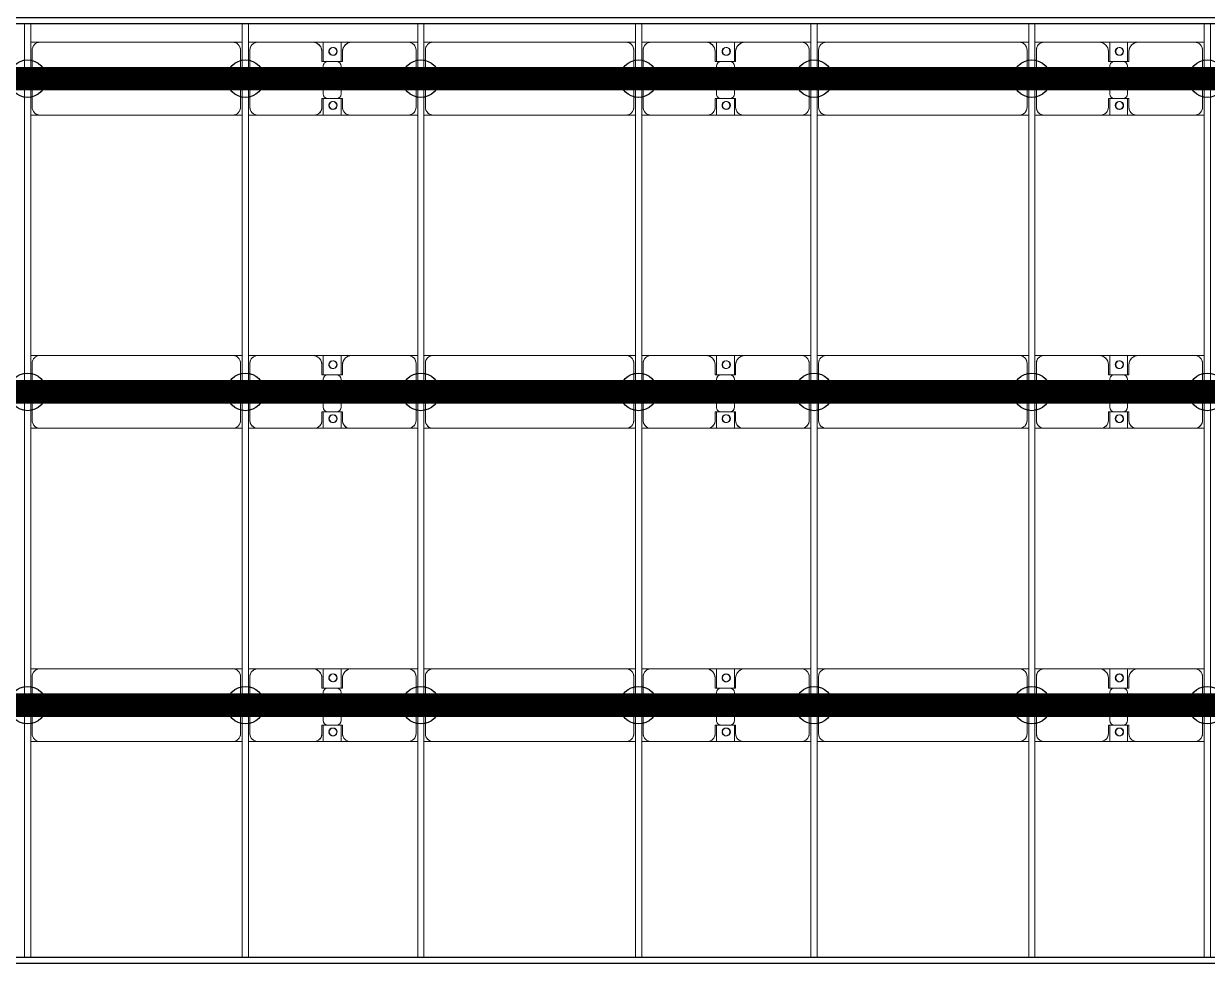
# Model space of a CAD drawing. Header units: millimetres. Extents: x -533732 to -130507, y -117886 to -23954.
# Drawn here: x -484065 to -476510, y -41746 to -35785 of the extents above; entities that cross this region are included whole.
import ezdxf

# ---------------------------------------------------------------- set-up
doc = ezdxf.new("R2010")
doc.units = ezdxf.units.MM
doc.layers.add('A-GENM', color=13, linetype='Continuous', lineweight=9)
doc.layers.add('S-BEAM', color=12, linetype='Continuous', lineweight=9)
doc.layers.add('GC-HOP 40x60 GIA CUONG', color=1, linetype='Continuous')

# ---------------------------------------------------------------- blocks, each defined once
blk = doc.blocks.new('Dầm C52 - Hộp 40x60-19816-BỐ TRÍ KHUNG KẾT CẤU BÈ PIN 06')
at = {"layer": 'S-BEAM', "color": 3, "lineweight": 25}
for p, q in [((-145891.1, 20), (145891.1, 20)), ((145891.1, -20), (-145891.1, -20))]:
    blk.add_line(p, q, dxfattribs=at)
blk = doc.blocks.new('Dai phao do pin - DẢI PHAO ĐỠ PIN-16569-BỐ TRÍ KHUNG KẾT CẤU BÈ PIN 06')
at = {"layer": 'A-GENM', "color": 7}
for p, q in [((20788.9, 223.4), (20849.7, 223.4)), ((20788.9, 223.4), (20849.7, 223.4)), ((20799.7, 173.4), (20799.7, -191.6)), ((21219.7, 223.4), (20849.7, 223.4)), ((21219.7, 223.4), (21392.2, 223.4)), ((21392.2, 223.4), (21219.7, 223.4)), ((21269.7, 118.2), (21269.7, 173.4)), ((21277.8, 223.4), (21450.3, 223.4)), ((21277.8, 116.2), (21277.8, 223.4)), ((21450.3, 223.4), (21277.8, 223.4)), ((21392.2, 223.4), (21392.2, 116.2)), ((21400.3, 173.4), (21400.3, 118.2)), ((21810.3, 223.4), (21450.3, 223.4)), ((21810.3, 223.4), (21868.9, 223.4)), ((21810.3, 223.4), (21868.9, 223.4)), ((21860.3, -191.6), (21860.3, 173.4)), ((21908.9, 223.4), (21969.7, 223.4)), ((21908.9, 223.4), (21969.7, 223.4)), ((21919.7, 173.4), (21919.7, -191.6)), ((23200.3, 223.4), (21969.7, 223.4)), ((23200.3, 223.4), (23258.9, 223.4)), ((23200.3, 223.4), (23258.9, 223.4)), ((23250.3, -191.6), (23250.3, 173.4)), ((23298.9, 223.4), (23359.7, 223.4)), ((23298.9, 223.4), (23359.7, 223.4)), ((23309.7, 173.4), (23309.7, -191.6)), ((23729.7, 223.4), (23359.7, 223.4)), ((23729.7, 223.4), (23902.2, 223.4)), ((23902.2, 223.4), (23729.7, 223.4)), ((23779.7, 118.2), (23779.7, 173.4)), ((23787.8, 223.4), (23960.3, 223.4)), ((23787.8, 116.2), (23787.8, 223.4)), ((23960.3, 223.4), (23787.8, 223.4)), ((23902.2, 223.4), (23902.2, 116.2)), ((23910.3, 173.4), (23910.3, 118.2)), ((24320.3, 223.4), (23960.3, 223.4)), ((24320.3, 223.4), (24378.9, 223.4)), ((24320.3, 223.4), (24378.9, 223.4)), ((24370.3, -191.6), (24370.3, 173.4)), ((24418.9, 223.4), (24479.7, 223.4)), ((24418.9, 223.4), (24479.7, 223.4)), ((24429.7, 173.4), (24429.7, -191.6)), ((25710.3, 223.4), (24479.7, 223.4)), ((25710.3, 223.4), (25768.9, 223.4)), ((25710.3, 223.4), (25768.9, 223.4)), ((25760.3, -191.6), (25760.3, 173.4)), ((25808.9, 223.4), (25869.7, 223.4)), ((25808.9, 223.4), (25869.7, 223.4)), ((25819.7, 173.4), (25819.7, -191.6)), ((26239.7, 223.4), (25869.7, 223.4)), ((26239.7, 223.4), (26412.2, 223.4)), ((26412.2, 223.4), (26239.7, 223.4)), ((26289.7, 118.2), (26289.7, 173.4)), ((26297.8, 223.4), (26470.3, 223.4)), ((26297.8, 116.2), (26297.8, 223.4)), ((26470.3, 223.4), (26297.8, 223.4)), ((26412.2, 223.4), (26412.2, 116.2)), ((26420.3, 173.4), (26420.3, 118.2)), ((26830.3, 223.4), (26470.3, 223.4)), ((26830.3, 223.4), (26888.9, 223.4)), ((26830.3, 223.4), (26888.9, 223.4)), ((26880.3, -191.6), (26880.3, 173.4)), ((26928.9, 223.4), (26989.7, 223.4)), ((26928.9, 223.4), (26989.7, 223.4)), ((26939.7, 173.4), (26939.7, -191.6)), ((28220.3, 223.4), (26989.7, 223.4)), ((28220.3, 223.4), (28278.9, 223.4)), ((28220.3, 223.4), (28278.9, 223.4)), ((28270.3, -191.6), (28270.3, 173.4)), ((21362.2, 118.2), (21269.7, 118.2)), ((21277.8, 88.2), (21277.8, -88.2)), ((21400.3, 118.2), (21307.8, 118.2)), ((21392.2, -88.2), (21392.2, 88.2)), ((23872.2, 118.2), (23779.7, 118.2)), ((23787.8, 88.2), (23787.8, -88.2)), ((23910.3, 118.2), (23817.8, 118.2)), ((23902.2, -88.2), (23902.2, 88.2)), ((26382.2, 118.2), (26289.7, 118.2)), ((26297.8, 88.2), (26297.8, -88.2)), ((26420.3, 118.2), (26327.8, 118.2)), ((26412.2, -88.2), (26412.2, 88.2)), ((21269.7, -181.6), (21269.7, -118.2)), ((21269.7, -118.2), (21362.2, -118.2)), ((21277.8, -241.6), (21277.8, -116.2)), ((21307.8, -118.2), (21400.3, -118.2)), ((21392.2, -116.2), (21392.2, -241.6)), ((21400.3, -118.2), (21400.3, -181.6)), ((23779.7, -181.6), (23779.7, -118.2)), ((23779.7, -118.2), (23872.2, -118.2)), ((23787.8, -241.6), (23787.8, -116.2)), ((23817.8, -118.2), (23910.3, -118.2)), ((23902.2, -116.2), (23902.2, -241.6)), ((23910.3, -118.2), (23910.3, -181.6)), ((26289.7, -181.6), (26289.7, -118.2)), ((26289.7, -118.2), (26382.2, -118.2)), ((26297.8, -241.6), (26297.8, -116.2)), ((26327.8, -118.2), (26420.3, -118.2)), ((26412.2, -116.2), (26412.2, -241.6)), ((26420.3, -118.2), (26420.3, -181.6)), ((20849.7, -241.6), (20788.9, -241.6)), ((20849.7, -241.6), (20788.9, -241.6)), ((20849.7, -241.6), (21209.7, -241.6)), ((21392.2, -241.6), (21209.7, -241.6)), ((21209.7, -241.6), (21392.2, -241.6)), ((21460.3, -241.6), (21277.8, -241.6)), ((21277.8, -241.6), (21460.3, -241.6)), ((21460.3, -241.6), (21810.3, -241.6)), ((21868.9, -241.6), (21810.3, -241.6)), ((21868.9, -241.6), (21810.3, -241.6)), ((21969.7, -241.6), (21908.9, -241.6)), ((21969.7, -241.6), (21908.9, -241.6)), ((21969.7, -241.6), (23200.3, -241.6)), ((23258.9, -241.6), (23200.3, -241.6)), ((23258.9, -241.6), (23200.3, -241.6)), ((23359.7, -241.6), (23298.9, -241.6)), ((23359.7, -241.6), (23298.9, -241.6)), ((23359.7, -241.6), (23719.7, -241.6)), ((23902.2, -241.6), (23719.7, -241.6)), ((23719.7, -241.6), (23902.2, -241.6)), ((23970.3, -241.6), (23787.8, -241.6)), ((23787.8, -241.6), (23970.3, -241.6)), ((23970.3, -241.6), (24320.3, -241.6)), ((24378.9, -241.6), (24320.3, -241.6)), ((24378.9, -241.6), (24320.3, -241.6)), ((24479.7, -241.6), (24418.9, -241.6)), ((24479.7, -241.6), (24418.9, -241.6)), ((24479.7, -241.6), (25710.3, -241.6)), ((25768.9, -241.6), (25710.3, -241.6)), ((25768.9, -241.6), (25710.3, -241.6)), ((25869.7, -241.6), (25808.9, -241.6)), ((25869.7, -241.6), (25808.9, -241.6)), ((25869.7, -241.6), (26229.7, -241.6)), ((26412.2, -241.6), (26229.7, -241.6)), ((26229.7, -241.6), (26412.2, -241.6)), ((26480.3, -241.6), (26297.8, -241.6)), ((26297.8, -241.6), (26480.3, -241.6)), ((26480.3, -241.6), (26830.3, -241.6)), ((26888.9, -241.6), (26830.3, -241.6)), ((26888.9, -241.6), (26830.3, -241.6)), ((26989.7, -241.6), (26928.9, -241.6)), ((26989.7, -241.6), (26928.9, -241.6)), ((26989.7, -241.6), (28220.3, -241.6)), ((28278.9, -241.6), (28220.3, -241.6)), ((28278.9, -241.6), (28220.3, -241.6))]:
    blk.add_line(p, q, dxfattribs=at)
for centre, radius, start, end in [((20849.7, 173.4), 50, 90, 180), ((20849.7, 173.4), 50, 105, 180), ((21219.7, 173.4), 50, 0, 90), ((21219.7, 173.4), 50, 0, 75), ((21328.6, 161.8), 25, 360, 180), ((21328.6, 161.8), 25, 180, 0), ((21328.6, 161.8), 25, 360, 165), ((21328.6, 161.8), 25, 195, 255), ((21331.4, 161.8), 25, 0, 180), ((21331.4, 161.8), 25, 90, 180), ((21331.4, 161.8), 25, 180, 0), ((21331.4, 161.8), 25, 180, 255), ((21328.6, 161.8), 25, 285, 360), ((21331.4, 161.8), 25, 15, 75), ((21331.4, 161.8), 25, 285, 345), ((21450.3, 173.4), 50, 90, 180), ((21450.3, 173.4), 50, 105, 180), ((21810.3, 173.4), 50, 0, 90), ((21810.3, 173.4), 50, 0, 75), ((21969.7, 173.4), 50, 90, 180), ((21969.7, 173.4), 50, 150, 180), ((21969.7, 173.4), 50, 90, 120), ((23200.3, 173.4), 50, 0, 90), ((23200.3, 173.4), 50, 15, 90), ((23359.7, 173.4), 50, 90, 180), ((23359.7, 173.4), 50, 105, 180), ((23729.7, 173.4), 50, 360, 90), ((23729.7, 173.4), 50, 360, 75), ((23838.6, 161.8), 25, 0, 180), ((23838.6, 161.8), 25, 180, 0), ((23838.6, 161.8), 25, 0, 165), ((23838.6, 161.8), 25, 195, 255), ((23841.4, 161.8), 25, 360, 180), ((23841.4, 161.8), 25, 90, 180), ((23841.4, 161.8), 25, 180, 360), ((23841.4, 161.8), 25, 180, 255), ((23838.6, 161.8), 25, 285, 0), ((23841.4, 161.8), 25, 15, 75), ((23841.4, 161.8), 25, 285, 345), ((23960.3, 173.4), 50, 90, 180), ((23960.3, 173.4), 50, 105, 180), ((24320.3, 173.4), 50, 0, 90), ((24320.3, 173.4), 50, 0, 75), ((24479.7, 173.4), 50, 90, 180), ((24479.7, 173.4), 50, 150, 180), ((24479.7, 173.4), 50, 90, 120), ((25710.3, 173.4), 50, 360, 90), ((25710.3, 173.4), 50, 15, 90), ((25869.7, 173.4), 50, 90, 180), ((25869.7, 173.4), 50, 105, 180), ((26239.7, 173.4), 50, 360, 90), ((26239.7, 173.4), 50, 360, 75), ((26348.6, 161.8), 25, 360, 180), ((26348.6, 161.8), 25, 180, 360), ((26348.6, 161.8), 25, 360, 165), ((26348.6, 161.8), 25, 195, 255), ((26351.4, 161.8), 25, 0, 180), ((26351.4, 161.8), 25, 90, 180), ((26351.4, 161.8), 25, 180, 360), ((26351.4, 161.8), 25, 180, 255), ((26348.6, 161.8), 25, 285, 360), ((26351.4, 161.8), 25, 15, 75), ((26351.4, 161.8), 25, 285, 345), ((26470.3, 173.4), 50, 90, 180), ((26470.3, 173.4), 50, 105, 180), ((26830.3, 173.4), 50, 0, 90), ((26830.3, 173.4), 50, 0, 75), ((26989.7, 173.4), 50, 90, 180), ((26989.7, 173.4), 50, 150, 180), ((26989.7, 173.4), 50, 90, 120), ((28220.3, 173.4), 50, 0, 90), ((28220.3, 173.4), 50, 15, 90), ((21307.8, 88.2), 30, 90, 180), ((21362.2, 88.2), 30, 0, 90), ((23817.8, 88.2), 30, 90, 180), ((23872.2, 88.2), 30, 360, 90), ((26327.8, 88.2), 30, 90, 180), ((26382.2, 88.2), 30, 0, 90), ((21307.8, -88.2), 30, 180, 270), ((21362.2, -88.2), 30, 270, 0), ((23817.8, -88.2), 30, 180, 270), ((23872.2, -88.2), 30, 270, 360), ((26327.8, -88.2), 30, 180, 270), ((26382.2, -88.2), 30, 270, 0), ((20849.7, -191.6), 50, 180, 270), ((20849.7, -191.6), 50, 180, 255), ((21209.7, -181.6), 60, 270, 0), ((21209.7, -181.6), 60, 300, 0), ((21328.6, -183.2), 25, 0, 180), ((21328.6, -183.2), 25, 180, 0), ((21328.6, -183.2), 25, 195, 0), ((21331.4, -183.2), 25, 360, 180), ((21331.4, -183.2), 25, 60, 180), ((21331.4, -183.2), 25, 180, 0), ((21331.4, -183.2), 25, 180, 270), ((21328.6, -183.2), 25, 0, 150), ((21331.4, -183.2), 25, 285, 345), ((21331.4, -183.2), 25, 15, 30), ((21460.3, -181.6), 60, 180, 270), ((21460.3, -181.6), 60, 180, 240), ((21810.3, -191.6), 50, 270, 0), ((21810.3, -191.6), 50, 285, 0), ((21969.7, -191.6), 50, 180, 270), ((21969.7, -191.6), 50, 180, 210), ((23200.3, -191.6), 50, 270, 0), ((23200.3, -191.6), 50, 330, 345), ((23359.7, -191.6), 50, 180, 270), ((23359.7, -191.6), 50, 180, 255), ((23719.7, -181.6), 60, 270, 0), ((23719.7, -181.6), 60, 300, 0), ((23838.6, -183.2), 25, 0, 180), ((23838.6, -183.2), 25, 180, 0), ((23838.6, -183.2), 25, 195, 0), ((23841.4, -183.2), 25, 360, 180), ((23841.4, -183.2), 25, 60, 180), ((23841.4, -183.2), 25, 180, 0), ((23841.4, -183.2), 25, 180, 270), ((23838.6, -183.2), 25, 360, 150), ((23841.4, -183.2), 25, 285, 345), ((23841.4, -183.2), 25, 15, 30), ((23970.3, -181.6), 60, 180, 270), ((23970.3, -181.6), 60, 180, 240), ((24320.3, -191.6), 50, 270, 0), ((24320.3, -191.6), 50, 285, 0), ((24479.7, -191.6), 50, 180, 270), ((24479.7, -191.6), 50, 180, 210), ((25710.3, -191.6), 50, 270, 360), ((25710.3, -191.6), 50, 330, 345), ((25869.7, -191.6), 50, 180, 270), ((25869.7, -191.6), 50, 180, 255), ((26229.7, -181.6), 60, 270, 360), ((26229.7, -181.6), 60, 300, 360), ((26348.6, -183.2), 25, 0, 180), ((26348.6, -183.2), 25, 180, 0), ((26348.6, -183.2), 25, 195, 0), ((26351.4, -183.2), 25, 360, 180), ((26351.4, -183.2), 25, 60, 180), ((26351.4, -183.2), 25, 180, 0), ((26351.4, -183.2), 25, 180, 270), ((26348.6, -183.2), 25, 0, 150), ((26351.4, -183.2), 25, 285, 345), ((26351.4, -183.2), 25, 15, 30), ((26480.3, -181.6), 60, 180, 270), ((26480.3, -181.6), 60, 180, 240), ((26830.3, -191.6), 50, 270, 0), ((26830.3, -191.6), 50, 285, 0), ((26989.7, -191.6), 50, 180, 270), ((26989.7, -191.6), 50, 180, 210), ((28220.3, -191.6), 50, 270, 360), ((28220.3, -191.6), 50, 330, 345), ((21969.7, -191.6), 50, 225, 255), ((23200.3, -191.6), 50, 270, 300), ((24479.7, -191.6), 50, 225, 255), ((25710.3, -191.6), 50, 270, 300), ((26989.7, -191.6), 50, 225, 255), ((28220.3, -191.6), 50, 270, 300)]:
    blk.add_arc(centre, radius, start, end, dxfattribs=at)
blk = doc.blocks.new('Dai phao do pin - DẢI PHAO ĐỠ PIN-V109-BỐ TRÍ KHUNG KẾT CẤU BÈ PIN 06')
at = {"layer": 'A-GENM', "color": 7}
for p, q in [((20788.9, 223.4), (20849.7, 223.4)), ((20788.9, 223.4), (20849.7, 223.4)), ((20799.7, 173.4), (20799.7, -191.6)), ((21219.7, 223.4), (20849.7, 223.4)), ((21219.7, 223.4), (21392.2, 223.4)), ((21392.2, 223.4), (21219.7, 223.4)), ((21269.7, 118.2), (21269.7, 173.4)), ((21277.8, 223.4), (21450.3, 223.4)), ((21277.8, 116.2), (21277.8, 223.4)), ((21450.3, 223.4), (21277.8, 223.4)), ((21392.2, 223.4), (21392.2, 116.2)), ((21400.3, 173.4), (21400.3, 118.2)), ((21810.3, 223.4), (21450.3, 223.4)), ((21810.3, 223.4), (21868.9, 223.4)), ((21810.3, 223.4), (21868.9, 223.4)), ((21860.3, -191.6), (21860.3, 173.4)), ((21908.9, 223.4), (21969.7, 223.4)), ((21908.9, 223.4), (21969.7, 223.4)), ((21919.7, 173.4), (21919.7, -191.6)), ((23200.3, 223.4), (21969.7, 223.4)), ((23200.3, 223.4), (23258.9, 223.4)), ((23200.3, 223.4), (23258.9, 223.4)), ((23250.3, -191.6), (23250.3, 173.4)), ((23298.9, 223.4), (23359.7, 223.4)), ((23298.9, 223.4), (23359.7, 223.4)), ((23309.7, 173.4), (23309.7, -191.6)), ((23729.7, 223.4), (23359.7, 223.4)), ((23729.7, 223.4), (23902.2, 223.4)), ((23902.2, 223.4), (23729.7, 223.4)), ((23779.7, 118.2), (23779.7, 173.4)), ((23787.8, 223.4), (23960.3, 223.4)), ((23787.8, 116.2), (23787.8, 223.4)), ((23960.3, 223.4), (23787.8, 223.4)), ((23902.2, 223.4), (23902.2, 116.2)), ((23910.3, 173.4), (23910.3, 118.2)), ((24320.3, 223.4), (23960.3, 223.4)), ((24320.3, 223.4), (24378.9, 223.4)), ((24320.3, 223.4), (24378.9, 223.4)), ((24370.3, -191.6), (24370.3, 173.4)), ((24418.9, 223.4), (24479.7, 223.4)), ((24418.9, 223.4), (24479.7, 223.4)), ((24429.7, 173.4), (24429.7, -191.6)), ((25710.3, 223.4), (24479.7, 223.4)), ((25710.3, 223.4), (25768.9, 223.4)), ((25710.3, 223.4), (25768.9, 223.4)), ((25760.3, -191.6), (25760.3, 173.4)), ((25808.9, 223.4), (25869.7, 223.4)), ((25808.9, 223.4), (25869.7, 223.4)), ((25819.7, 173.4), (25819.7, -191.6)), ((26239.7, 223.4), (25869.7, 223.4)), ((26239.7, 223.4), (26412.2, 223.4)), ((26412.2, 223.4), (26239.7, 223.4)), ((26289.7, 118.2), (26289.7, 173.4)), ((26297.8, 223.4), (26470.3, 223.4)), ((26297.8, 116.2), (26297.8, 223.4)), ((26470.3, 223.4), (26297.8, 223.4)), ((26412.2, 223.4), (26412.2, 116.2)), ((26420.3, 173.4), (26420.3, 118.2)), ((26830.3, 223.4), (26470.3, 223.4)), ((26830.3, 223.4), (26888.9, 223.4)), ((26830.3, 223.4), (26888.9, 223.4)), ((26880.3, -191.6), (26880.3, 173.4)), ((26928.9, 223.4), (26989.7, 223.4)), ((26928.9, 223.4), (26989.7, 223.4)), ((26939.7, 173.4), (26939.7, -191.6)), ((28220.3, 223.4), (26989.7, 223.4)), ((28220.3, 223.4), (28278.9, 223.4)), ((28220.3, 223.4), (28278.9, 223.4)), ((28270.3, -191.6), (28270.3, 173.4)), ((21362.2, 118.2), (21269.7, 118.2)), ((21277.8, 88.2), (21277.8, -88.2)), ((21400.3, 118.2), (21307.8, 118.2)), ((21392.2, -88.2), (21392.2, 88.2)), ((23872.2, 118.2), (23779.7, 118.2)), ((23787.8, 88.2), (23787.8, -88.2)), ((23910.3, 118.2), (23817.8, 118.2)), ((23902.2, -88.2), (23902.2, 88.2)), ((26382.2, 118.2), (26289.7, 118.2)), ((26297.8, 88.2), (26297.8, -88.2)), ((26420.3, 118.2), (26327.8, 118.2)), ((26412.2, -88.2), (26412.2, 88.2)), ((21269.7, -181.6), (21269.7, -118.2)), ((21269.7, -118.2), (21362.2, -118.2)), ((21277.8, -241.6), (21277.8, -116.2)), ((21307.8, -118.2), (21400.3, -118.2)), ((21392.2, -116.2), (21392.2, -241.6)), ((21400.3, -118.2), (21400.3, -181.6)), ((23779.7, -181.6), (23779.7, -118.2)), ((23779.7, -118.2), (23872.2, -118.2)), ((23787.8, -241.6), (23787.8, -116.2)), ((23817.8, -118.2), (23910.3, -118.2)), ((23902.2, -116.2), (23902.2, -241.6)), ((23910.3, -118.2), (23910.3, -181.6)), ((26289.7, -181.6), (26289.7, -118.2)), ((26289.7, -118.2), (26382.2, -118.2)), ((26297.8, -241.6), (26297.8, -116.2)), ((26327.8, -118.2), (26420.3, -118.2)), ((26412.2, -116.2), (26412.2, -241.6)), ((26420.3, -118.2), (26420.3, -181.6)), ((20849.7, -241.6), (20788.9, -241.6)), ((20849.7, -241.6), (20788.9, -241.6)), ((20849.7, -241.6), (21209.7, -241.6)), ((21392.2, -241.6), (21209.7, -241.6)), ((21209.7, -241.6), (21392.2, -241.6)), ((21460.3, -241.6), (21277.8, -241.6)), ((21277.8, -241.6), (21460.3, -241.6)), ((21460.3, -241.6), (21810.3, -241.6)), ((21868.9, -241.6), (21810.3, -241.6)), ((21868.9, -241.6), (21810.3, -241.6)), ((21969.7, -241.6), (21908.9, -241.6)), ((21969.7, -241.6), (21908.9, -241.6)), ((21969.7, -241.6), (23200.3, -241.6)), ((23258.9, -241.6), (23200.3, -241.6)), ((23258.9, -241.6), (23200.3, -241.6)), ((23359.7, -241.6), (23298.9, -241.6)), ((23359.7, -241.6), (23298.9, -241.6)), ((23359.7, -241.6), (23719.7, -241.6)), ((23902.2, -241.6), (23719.7, -241.6)), ((23719.7, -241.6), (23902.2, -241.6)), ((23970.3, -241.6), (23787.8, -241.6)), ((23787.8, -241.6), (23970.3, -241.6)), ((23970.3, -241.6), (24320.3, -241.6)), ((24378.9, -241.6), (24320.3, -241.6)), ((24378.9, -241.6), (24320.3, -241.6)), ((24479.7, -241.6), (24418.9, -241.6)), ((24479.7, -241.6), (24418.9, -241.6)), ((24479.7, -241.6), (25710.3, -241.6)), ((25768.9, -241.6), (25710.3, -241.6)), ((25768.9, -241.6), (25710.3, -241.6)), ((25869.7, -241.6), (25808.9, -241.6)), ((25869.7, -241.6), (25808.9, -241.6)), ((25869.7, -241.6), (26229.7, -241.6)), ((26412.2, -241.6), (26229.7, -241.6)), ((26229.7, -241.6), (26412.2, -241.6)), ((26480.3, -241.6), (26297.8, -241.6)), ((26297.8, -241.6), (26480.3, -241.6)), ((26480.3, -241.6), (26830.3, -241.6)), ((26888.9, -241.6), (26830.3, -241.6)), ((26888.9, -241.6), (26830.3, -241.6)), ((26989.7, -241.6), (26928.9, -241.6)), ((26989.7, -241.6), (26928.9, -241.6)), ((26989.7, -241.6), (28220.3, -241.6)), ((28278.9, -241.6), (28220.3, -241.6)), ((28278.9, -241.6), (28220.3, -241.6))]:
    blk.add_line(p, q, dxfattribs=at)
for centre, radius, start, end in [((20849.7, 173.4), 50, 90, 180), ((20849.7, 173.4), 50, 105, 180), ((21219.7, 173.4), 50, 0, 90), ((21219.7, 173.4), 50, 0, 75), ((21328.6, 161.8), 25, 360, 180), ((21328.6, 161.8), 25, 180, 0), ((21328.6, 161.8), 25, 360, 165), ((21328.6, 161.8), 25, 195, 255), ((21331.4, 161.8), 25, 0, 180), ((21331.4, 161.8), 25, 90, 180), ((21331.4, 161.8), 25, 180, 0), ((21331.4, 161.8), 25, 180, 255), ((21328.6, 161.8), 25, 285, 360), ((21331.4, 161.8), 25, 15, 75), ((21331.4, 161.8), 25, 285, 345), ((21450.3, 173.4), 50, 90, 180), ((21450.3, 173.4), 50, 105, 180), ((21810.3, 173.4), 50, 0, 90), ((21810.3, 173.4), 50, 0, 75), ((21969.7, 173.4), 50, 90, 180), ((21969.7, 173.4), 50, 150, 180), ((21969.7, 173.4), 50, 90, 120), ((23200.3, 173.4), 50, 0, 90), ((23200.3, 173.4), 50, 15, 90), ((23359.7, 173.4), 50, 90, 180), ((23359.7, 173.4), 50, 105, 180), ((23729.7, 173.4), 50, 360, 90), ((23729.7, 173.4), 50, 360, 75), ((23838.6, 161.8), 25, 0, 180), ((23838.6, 161.8), 25, 180, 0), ((23838.6, 161.8), 25, 0, 165), ((23838.6, 161.8), 25, 195, 255), ((23841.4, 161.8), 25, 360, 180), ((23841.4, 161.8), 25, 90, 180), ((23841.4, 161.8), 25, 180, 360), ((23841.4, 161.8), 25, 180, 255), ((23838.6, 161.8), 25, 285, 0), ((23841.4, 161.8), 25, 15, 75), ((23841.4, 161.8), 25, 285, 345), ((23960.3, 173.4), 50, 90, 180), ((23960.3, 173.4), 50, 105, 180), ((24320.3, 173.4), 50, 0, 90), ((24320.3, 173.4), 50, 0, 75), ((24479.7, 173.4), 50, 90, 180), ((24479.7, 173.4), 50, 150, 180), ((24479.7, 173.4), 50, 90, 120), ((25710.3, 173.4), 50, 360, 90), ((25710.3, 173.4), 50, 15, 90), ((25869.7, 173.4), 50, 90, 180), ((25869.7, 173.4), 50, 105, 180), ((26239.7, 173.4), 50, 360, 90), ((26239.7, 173.4), 50, 360, 75), ((26348.6, 161.8), 25, 360, 180), ((26348.6, 161.8), 25, 180, 360), ((26348.6, 161.8), 25, 360, 165), ((26348.6, 161.8), 25, 195, 255), ((26351.4, 161.8), 25, 0, 180), ((26351.4, 161.8), 25, 90, 180), ((26351.4, 161.8), 25, 180, 360), ((26351.4, 161.8), 25, 180, 255), ((26348.6, 161.8), 25, 285, 360), ((26351.4, 161.8), 25, 15, 75), ((26351.4, 161.8), 25, 285, 345), ((26470.3, 173.4), 50, 90, 180), ((26470.3, 173.4), 50, 105, 180), ((26830.3, 173.4), 50, 0, 90), ((26830.3, 173.4), 50, 0, 75), ((26989.7, 173.4), 50, 90, 180), ((26989.7, 173.4), 50, 150, 180), ((26989.7, 173.4), 50, 90, 120), ((28220.3, 173.4), 50, 0, 90), ((28220.3, 173.4), 50, 15, 90), ((21307.8, 88.2), 30, 90, 180), ((21362.2, 88.2), 30, 0, 90), ((23817.8, 88.2), 30, 90, 180), ((23872.2, 88.2), 30, 360, 90), ((26327.8, 88.2), 30, 90, 180), ((26382.2, 88.2), 30, 0, 90), ((21307.8, -88.2), 30, 180, 270), ((21362.2, -88.2), 30, 270, 0), ((23817.8, -88.2), 30, 180, 270), ((23872.2, -88.2), 30, 270, 360), ((26327.8, -88.2), 30, 180, 270), ((26382.2, -88.2), 30, 270, 0), ((20849.7, -191.6), 50, 180, 270), ((20849.7, -191.6), 50, 180, 255), ((21209.7, -181.6), 60, 270, 0), ((21209.7, -181.6), 60, 300, 0), ((21328.6, -183.2), 25, 0, 180), ((21328.6, -183.2), 25, 180, 0), ((21328.6, -183.2), 25, 195, 0), ((21331.4, -183.2), 25, 360, 180), ((21331.4, -183.2), 25, 60, 180), ((21331.4, -183.2), 25, 180, 0), ((21331.4, -183.2), 25, 180, 270), ((21328.6, -183.2), 25, 0, 150), ((21331.4, -183.2), 25, 285, 345), ((21331.4, -183.2), 25, 15, 30), ((21460.3, -181.6), 60, 180, 270), ((21460.3, -181.6), 60, 180, 240), ((21810.3, -191.6), 50, 270, 0), ((21810.3, -191.6), 50, 285, 0), ((21969.7, -191.6), 50, 180, 270), ((21969.7, -191.6), 50, 180, 210), ((23200.3, -191.6), 50, 270, 0), ((23200.3, -191.6), 50, 330, 345), ((23359.7, -191.6), 50, 180, 270), ((23359.7, -191.6), 50, 180, 255), ((23719.7, -181.6), 60, 270, 0), ((23719.7, -181.6), 60, 300, 0), ((23838.6, -183.2), 25, 0, 180), ((23838.6, -183.2), 25, 180, 0), ((23838.6, -183.2), 25, 195, 0), ((23841.4, -183.2), 25, 360, 180), ((23841.4, -183.2), 25, 60, 180), ((23841.4, -183.2), 25, 180, 0), ((23841.4, -183.2), 25, 180, 270), ((23838.6, -183.2), 25, 360, 150), ((23841.4, -183.2), 25, 285, 345), ((23841.4, -183.2), 25, 15, 30), ((23970.3, -181.6), 60, 180, 270), ((23970.3, -181.6), 60, 180, 240), ((24320.3, -191.6), 50, 270, 0), ((24320.3, -191.6), 50, 285, 0), ((24479.7, -191.6), 50, 180, 270), ((24479.7, -191.6), 50, 180, 210), ((25710.3, -191.6), 50, 270, 360), ((25710.3, -191.6), 50, 330, 345), ((25869.7, -191.6), 50, 180, 270), ((25869.7, -191.6), 50, 180, 255), ((26229.7, -181.6), 60, 270, 360), ((26229.7, -181.6), 60, 300, 360), ((26348.6, -183.2), 25, 0, 180), ((26348.6, -183.2), 25, 180, 0), ((26348.6, -183.2), 25, 195, 0), ((26351.4, -183.2), 25, 360, 180), ((26351.4, -183.2), 25, 60, 180), ((26351.4, -183.2), 25, 180, 0), ((26351.4, -183.2), 25, 180, 270), ((26348.6, -183.2), 25, 0, 150), ((26351.4, -183.2), 25, 285, 345), ((26351.4, -183.2), 25, 15, 30), ((26480.3, -181.6), 60, 180, 270), ((26480.3, -181.6), 60, 180, 240), ((26830.3, -191.6), 50, 270, 0), ((26830.3, -191.6), 50, 285, 0), ((26989.7, -191.6), 50, 180, 270), ((26989.7, -191.6), 50, 180, 210), ((28220.3, -191.6), 50, 270, 360), ((28220.3, -191.6), 50, 330, 345), ((21969.7, -191.6), 50, 225, 255), ((23200.3, -191.6), 50, 270, 300), ((24479.7, -191.6), 50, 225, 255), ((25710.3, -191.6), 50, 270, 300), ((26989.7, -191.6), 50, 225, 255), ((28220.3, -191.6), 50, 270, 300)]:
    blk.add_arc(centre, radius, start, end, dxfattribs=at)
blk = doc.blocks.new('Dai phao do pin - DẢI PHAO ĐỠ PIN-V110-BỐ TRÍ KHUNG KẾT CẤU BÈ PIN 06')
at = {"layer": 'A-GENM', "color": 7}
for p, q in [((20788.9, 223.4), (20849.7, 223.4)), ((20788.9, 223.4), (20849.7, 223.4)), ((20799.7, 173.4), (20799.7, -191.6)), ((21219.7, 223.4), (20849.7, 223.4)), ((21219.7, 223.4), (21392.2, 223.4)), ((21392.2, 223.4), (21219.7, 223.4)), ((21269.7, 118.2), (21269.7, 173.4)), ((21277.8, 223.4), (21450.3, 223.4)), ((21277.8, 116.2), (21277.8, 223.4)), ((21450.3, 223.4), (21277.8, 223.4)), ((21392.2, 223.4), (21392.2, 116.2)), ((21400.3, 173.4), (21400.3, 118.2)), ((21810.3, 223.4), (21450.3, 223.4)), ((21810.3, 223.4), (21868.9, 223.4)), ((21810.3, 223.4), (21868.9, 223.4)), ((21860.3, -191.6), (21860.3, 173.4)), ((21908.9, 223.4), (21969.7, 223.4)), ((21908.9, 223.4), (21969.7, 223.4)), ((21919.7, 173.4), (21919.7, -191.6)), ((23200.3, 223.4), (21969.7, 223.4)), ((23200.3, 223.4), (23258.9, 223.4)), ((23200.3, 223.4), (23258.9, 223.4)), ((23250.3, -191.6), (23250.3, 173.4)), ((23298.9, 223.4), (23359.7, 223.4)), ((23298.9, 223.4), (23359.7, 223.4)), ((23309.7, 173.4), (23309.7, -191.6)), ((23729.7, 223.4), (23359.7, 223.4)), ((23729.7, 223.4), (23902.2, 223.4)), ((23902.2, 223.4), (23729.7, 223.4)), ((23779.7, 118.2), (23779.7, 173.4)), ((23787.8, 223.4), (23960.3, 223.4)), ((23787.8, 116.2), (23787.8, 223.4)), ((23960.3, 223.4), (23787.8, 223.4)), ((23902.2, 223.4), (23902.2, 116.2)), ((23910.3, 173.4), (23910.3, 118.2)), ((24320.3, 223.4), (23960.3, 223.4)), ((24320.3, 223.4), (24378.9, 223.4)), ((24320.3, 223.4), (24378.9, 223.4)), ((24370.3, -191.6), (24370.3, 173.4)), ((24418.9, 223.4), (24479.7, 223.4)), ((24418.9, 223.4), (24479.7, 223.4)), ((24429.7, 173.4), (24429.7, -191.6)), ((25710.3, 223.4), (24479.7, 223.4)), ((25710.3, 223.4), (25768.9, 223.4)), ((25710.3, 223.4), (25768.9, 223.4)), ((25760.3, -191.6), (25760.3, 173.4)), ((25808.9, 223.4), (25869.7, 223.4)), ((25808.9, 223.4), (25869.7, 223.4)), ((25819.7, 173.4), (25819.7, -191.6)), ((26239.7, 223.4), (25869.7, 223.4)), ((26239.7, 223.4), (26412.2, 223.4)), ((26412.2, 223.4), (26239.7, 223.4)), ((26289.7, 118.2), (26289.7, 173.4)), ((26297.8, 223.4), (26470.3, 223.4)), ((26297.8, 116.2), (26297.8, 223.4)), ((26470.3, 223.4), (26297.8, 223.4)), ((26412.2, 223.4), (26412.2, 116.2)), ((26420.3, 173.4), (26420.3, 118.2)), ((26830.3, 223.4), (26470.3, 223.4)), ((26830.3, 223.4), (26888.9, 223.4)), ((26830.3, 223.4), (26888.9, 223.4)), ((26880.3, -191.6), (26880.3, 173.4)), ((26928.9, 223.4), (26989.7, 223.4)), ((26928.9, 223.4), (26989.7, 223.4)), ((26939.7, 173.4), (26939.7, -191.6)), ((28220.3, 223.4), (26989.7, 223.4)), ((28220.3, 223.4), (28278.9, 223.4)), ((28220.3, 223.4), (28278.9, 223.4)), ((28270.3, -191.6), (28270.3, 173.4)), ((21362.2, 118.2), (21269.7, 118.2)), ((21277.8, 88.2), (21277.8, -88.2)), ((21400.3, 118.2), (21307.8, 118.2)), ((21392.2, -88.2), (21392.2, 88.2)), ((23872.2, 118.2), (23779.7, 118.2)), ((23787.8, 88.2), (23787.8, -88.2)), ((23910.3, 118.2), (23817.8, 118.2)), ((23902.2, -88.2), (23902.2, 88.2)), ((26382.2, 118.2), (26289.7, 118.2)), ((26297.8, 88.2), (26297.8, -88.2)), ((26420.3, 118.2), (26327.8, 118.2)), ((26412.2, -88.2), (26412.2, 88.2)), ((21269.7, -181.6), (21269.7, -118.2)), ((21269.7, -118.2), (21362.2, -118.2)), ((21277.8, -241.6), (21277.8, -116.2)), ((21307.8, -118.2), (21400.3, -118.2)), ((21392.2, -116.2), (21392.2, -241.6)), ((21400.3, -118.2), (21400.3, -181.6)), ((23779.7, -181.6), (23779.7, -118.2)), ((23779.7, -118.2), (23872.2, -118.2)), ((23787.8, -241.6), (23787.8, -116.2)), ((23817.8, -118.2), (23910.3, -118.2)), ((23902.2, -116.2), (23902.2, -241.6)), ((23910.3, -118.2), (23910.3, -181.6)), ((26289.7, -181.6), (26289.7, -118.2)), ((26289.7, -118.2), (26382.2, -118.2)), ((26297.8, -241.6), (26297.8, -116.2)), ((26327.8, -118.2), (26420.3, -118.2)), ((26412.2, -116.2), (26412.2, -241.6)), ((26420.3, -118.2), (26420.3, -181.6)), ((20849.7, -241.6), (20788.9, -241.6)), ((20849.7, -241.6), (20788.9, -241.6)), ((20849.7, -241.6), (21209.7, -241.6)), ((21392.2, -241.6), (21209.7, -241.6)), ((21209.7, -241.6), (21392.2, -241.6)), ((21460.3, -241.6), (21277.8, -241.6)), ((21277.8, -241.6), (21460.3, -241.6)), ((21460.3, -241.6), (21810.3, -241.6)), ((21868.9, -241.6), (21810.3, -241.6)), ((21868.9, -241.6), (21810.3, -241.6)), ((21969.7, -241.6), (21908.9, -241.6)), ((21969.7, -241.6), (21908.9, -241.6)), ((21969.7, -241.6), (23200.3, -241.6)), ((23258.9, -241.6), (23200.3, -241.6)), ((23258.9, -241.6), (23200.3, -241.6)), ((23359.7, -241.6), (23298.9, -241.6)), ((23359.7, -241.6), (23298.9, -241.6)), ((23359.7, -241.6), (23719.7, -241.6)), ((23902.2, -241.6), (23719.7, -241.6)), ((23719.7, -241.6), (23902.2, -241.6)), ((23970.3, -241.6), (23787.8, -241.6)), ((23787.8, -241.6), (23970.3, -241.6)), ((23970.3, -241.6), (24320.3, -241.6)), ((24378.9, -241.6), (24320.3, -241.6)), ((24378.9, -241.6), (24320.3, -241.6)), ((24479.7, -241.6), (24418.9, -241.6)), ((24479.7, -241.6), (24418.9, -241.6)), ((24479.7, -241.6), (25710.3, -241.6)), ((25768.9, -241.6), (25710.3, -241.6)), ((25768.9, -241.6), (25710.3, -241.6)), ((25869.7, -241.6), (25808.9, -241.6)), ((25869.7, -241.6), (25808.9, -241.6)), ((25869.7, -241.6), (26229.7, -241.6)), ((26412.2, -241.6), (26229.7, -241.6)), ((26229.7, -241.6), (26412.2, -241.6)), ((26480.3, -241.6), (26297.8, -241.6)), ((26297.8, -241.6), (26480.3, -241.6)), ((26480.3, -241.6), (26830.3, -241.6)), ((26888.9, -241.6), (26830.3, -241.6)), ((26888.9, -241.6), (26830.3, -241.6)), ((26989.7, -241.6), (26928.9, -241.6)), ((26989.7, -241.6), (26928.9, -241.6)), ((26989.7, -241.6), (28220.3, -241.6)), ((28278.9, -241.6), (28220.3, -241.6)), ((28278.9, -241.6), (28220.3, -241.6))]:
    blk.add_line(p, q, dxfattribs=at)
for centre, radius, start, end in [((20849.7, 173.4), 50, 90, 180), ((20849.7, 173.4), 50, 105, 180), ((21219.7, 173.4), 50, 0, 90), ((21219.7, 173.4), 50, 0, 75), ((21328.6, 161.8), 25, 360, 180), ((21328.6, 161.8), 25, 180, 0), ((21328.6, 161.8), 25, 360, 165), ((21328.6, 161.8), 25, 195, 255), ((21331.4, 161.8), 25, 0, 180), ((21331.4, 161.8), 25, 90, 180), ((21331.4, 161.8), 25, 180, 0), ((21331.4, 161.8), 25, 180, 255), ((21328.6, 161.8), 25, 285, 360), ((21331.4, 161.8), 25, 15, 75), ((21331.4, 161.8), 25, 285, 345), ((21450.3, 173.4), 50, 90, 180), ((21450.3, 173.4), 50, 105, 180), ((21810.3, 173.4), 50, 0, 90), ((21810.3, 173.4), 50, 0, 75), ((21969.7, 173.4), 50, 90, 180), ((21969.7, 173.4), 50, 150, 180), ((21969.7, 173.4), 50, 90, 120), ((23200.3, 173.4), 50, 0, 90), ((23200.3, 173.4), 50, 15, 90), ((23359.7, 173.4), 50, 90, 180), ((23359.7, 173.4), 50, 105, 180), ((23729.7, 173.4), 50, 360, 90), ((23729.7, 173.4), 50, 360, 75), ((23838.6, 161.8), 25, 0, 180), ((23838.6, 161.8), 25, 180, 0), ((23838.6, 161.8), 25, 0, 165), ((23838.6, 161.8), 25, 195, 255), ((23841.4, 161.8), 25, 360, 180), ((23841.4, 161.8), 25, 90, 180), ((23841.4, 161.8), 25, 180, 360), ((23841.4, 161.8), 25, 180, 255), ((23838.6, 161.8), 25, 285, 0), ((23841.4, 161.8), 25, 15, 75), ((23841.4, 161.8), 25, 285, 345), ((23960.3, 173.4), 50, 90, 180), ((23960.3, 173.4), 50, 105, 180), ((24320.3, 173.4), 50, 0, 90), ((24320.3, 173.4), 50, 0, 75), ((24479.7, 173.4), 50, 90, 180), ((24479.7, 173.4), 50, 150, 180), ((24479.7, 173.4), 50, 90, 120), ((25710.3, 173.4), 50, 360, 90), ((25710.3, 173.4), 50, 15, 90), ((25869.7, 173.4), 50, 90, 180), ((25869.7, 173.4), 50, 105, 180), ((26239.7, 173.4), 50, 360, 90), ((26239.7, 173.4), 50, 360, 75), ((26348.6, 161.8), 25, 360, 180), ((26348.6, 161.8), 25, 180, 360), ((26348.6, 161.8), 25, 360, 165), ((26348.6, 161.8), 25, 195, 255), ((26351.4, 161.8), 25, 0, 180), ((26351.4, 161.8), 25, 90, 180), ((26351.4, 161.8), 25, 180, 360), ((26351.4, 161.8), 25, 180, 255), ((26348.6, 161.8), 25, 285, 360), ((26351.4, 161.8), 25, 15, 75), ((26351.4, 161.8), 25, 285, 345), ((26470.3, 173.4), 50, 90, 180), ((26470.3, 173.4), 50, 105, 180), ((26830.3, 173.4), 50, 0, 90), ((26830.3, 173.4), 50, 0, 75), ((26989.7, 173.4), 50, 90, 180), ((26989.7, 173.4), 50, 150, 180), ((26989.7, 173.4), 50, 90, 120), ((28220.3, 173.4), 50, 0, 90), ((28220.3, 173.4), 50, 15, 90), ((21307.8, 88.2), 30, 90, 180), ((21362.2, 88.2), 30, 0, 90), ((23817.8, 88.2), 30, 90, 180), ((23872.2, 88.2), 30, 360, 90), ((26327.8, 88.2), 30, 90, 180), ((26382.2, 88.2), 30, 0, 90), ((21307.8, -88.2), 30, 180, 270), ((21362.2, -88.2), 30, 270, 0), ((23817.8, -88.2), 30, 180, 270), ((23872.2, -88.2), 30, 270, 360), ((26327.8, -88.2), 30, 180, 270), ((26382.2, -88.2), 30, 270, 0), ((20849.7, -191.6), 50, 180, 270), ((20849.7, -191.6), 50, 180, 255), ((21209.7, -181.6), 60, 270, 0), ((21209.7, -181.6), 60, 300, 356.32184), ((21328.6, -183.2), 25, 0, 180), ((21328.6, -183.2), 25, 180, 0), ((21328.6, -183.2), 25, 195, 0), ((21331.4, -183.2), 25, 360, 180), ((21331.4, -183.2), 25, 60, 180), ((21331.4, -183.2), 25, 180, 0), ((21331.4, -183.2), 25, 180, 270), ((21328.6, -183.2), 25, 0, 150), ((21331.4, -183.2), 25, 285, 345), ((21331.4, -183.2), 25, 15, 30), ((21460.3, -181.6), 60, 180, 270), ((21460.3, -181.6), 60, 183.67762, 240), ((21810.3, -191.6), 50, 270, 0), ((21810.3, -191.6), 50, 285, 0), ((21969.7, -191.6), 50, 180, 270), ((21969.7, -191.6), 50, 180, 210), ((23200.3, -191.6), 50, 270, 0), ((23200.3, -191.6), 50, 330, 345), ((23359.7, -191.6), 50, 180, 270), ((23359.7, -191.6), 50, 180, 255), ((23719.7, -181.6), 60, 270, 0), ((23719.7, -181.6), 60, 300, 356.33206), ((23838.6, -183.2), 25, 0, 180), ((23838.6, -183.2), 25, 180, 0), ((23838.6, -183.2), 25, 195, 0), ((23841.4, -183.2), 25, 360, 180), ((23841.4, -183.2), 25, 60, 180), ((23841.4, -183.2), 25, 180, 0), ((23841.4, -183.2), 25, 180, 270), ((23838.6, -183.2), 25, 360, 150), ((23841.4, -183.2), 25, 285, 345), ((23841.4, -183.2), 25, 15, 30), ((23970.3, -181.6), 60, 180, 270), ((23970.3, -181.6), 60, 183.66741, 240), ((24320.3, -191.6), 50, 270, 0), ((24320.3, -191.6), 50, 285, 0), ((24479.7, -191.6), 50, 180, 270), ((24479.7, -191.6), 50, 180, 210), ((25710.3, -191.6), 50, 270, 360), ((25710.3, -191.6), 50, 330, 345), ((25869.7, -191.6), 50, 180, 270), ((25869.7, -191.6), 50, 180, 255), ((26229.7, -181.6), 60, 270, 360), ((26229.7, -181.6), 60, 300, 356.34227), ((26348.6, -183.2), 25, 0, 180), ((26348.6, -183.2), 25, 180, 0), ((26348.6, -183.2), 25, 195, 0), ((26351.4, -183.2), 25, 360, 180), ((26351.4, -183.2), 25, 60, 180), ((26351.4, -183.2), 25, 180, 0), ((26351.4, -183.2), 25, 180, 270), ((26348.6, -183.2), 25, 0, 150), ((26351.4, -183.2), 25, 285, 345), ((26351.4, -183.2), 25, 15, 30), ((26480.3, -181.6), 60, 180, 270), ((26480.3, -181.6), 60, 183.65719, 240), ((26830.3, -191.6), 50, 270, 0), ((26830.3, -191.6), 50, 285, 0), ((26989.7, -191.6), 50, 180, 270), ((26989.7, -191.6), 50, 180, 210), ((28220.3, -191.6), 50, 270, 360), ((28220.3, -191.6), 50, 330, 345), ((21969.7, -191.6), 50, 225, 255), ((23200.3, -191.6), 50, 270, 300), ((24479.7, -191.6), 50, 225, 255), ((25710.3, -191.6), 50, 270, 300), ((26989.7, -191.6), 50, 225, 255), ((28220.3, -191.6), 50, 270, 300)]:
    blk.add_arc(centre, radius, start, end, dxfattribs=at)
blk = doc.blocks.new('Dầm C52 - Dầm C52-19796-BỐ TRÍ KHUNG KẾT CẤU BÈ PIN 06')
at = {"layer": 'S-BEAM', "color": 1}
for p, q in [((29386.7, 20), (35346.7, 20)), ((35346.7, -20), (29386.7, -20))]:
    blk.add_line(p, q, dxfattribs=at)
blk = doc.blocks.new('HOBANMONG_BEPIN 6_rvt-1-BỐ TRÍ KHUNG KẾT CẤU BÈ PIN 06')
at = {"layer": 'A-GENM', "color": 3, "lineweight": 25, "rotation": 179.9997586099391}
for name, p in [('Dai phao do pin - DẢI PHAO ĐỠ PIN-16569-BỐ TRÍ KHUNG KẾT CẤU BÈ PIN 06', (-455741.2, -36145.2)), ('Dai phao do pin - DẢI PHAO ĐỠ PIN-V109-BỐ TRÍ KHUNG KẾT CẤU BÈ PIN 06', (-455741.2, -38145.2)), ('Dai phao do pin - DẢI PHAO ĐỠ PIN-V110-BỐ TRÍ KHUNG KẾT CẤU BÈ PIN 06', (-455741.2, -40145.2))]:
    blk.add_blockref(name, p, dxfattribs=at)
at = {"layer": 'S-BEAM', "color": 3, "lineweight": 25}
for name, p, rotation in [('Dầm C52 - Dầm C52-19796-BỐ TRÍ KHUNG KẾT CẤU BÈ PIN 06', (-484040.3, -71131.7), 89.99975860989407), ('Dầm C52 - Dầm C52-19796-BỐ TRÍ KHUNG KẾT CẤU BÈ PIN 06', (-482650.3, -71131.8), 89.99975860989407), ('Dầm C52 - Dầm C52-19796-BỐ TRÍ KHUNG KẾT CẤU BÈ PIN 06', (-481530.3, -71131.8), 89.99975860989407), ('Dầm C52 - Dầm C52-19796-BỐ TRÍ KHUNG KẾT CẤU BÈ PIN 06', (-480140.3, -71131.8), 89.99975860989407), ('Dầm C52 - Dầm C52-19796-BỐ TRÍ KHUNG KẾT CẤU BÈ PIN 06', (-479020.3, -71131.8), 89.99975860989407), ('Dầm C52 - Dầm C52-19796-BỐ TRÍ KHUNG KẾT CẤU BÈ PIN 06', (-477630.3, -71131.8), 89.99975860989407), ('Dầm C52 - Dầm C52-19796-BỐ TRÍ KHUNG KẾT CẤU BÈ PIN 06', (-476510.3, -71131.8), 89.99975860989407), ('Dầm C52 - Hộp 40x60-19816-BỐ TRÍ KHUNG KẾT CẤU BÈ PIN 06', (-380339.7, -35765.5), 359.9997586099392), ('Dầm C52 - Hộp 40x60-19816-BỐ TRÍ KHUNG KẾT CẤU BÈ PIN 06', (-380339.8, -41765.5), 359.9997586099392)]:
    blk.add_blockref(name, p, dxfattribs=dict(at, rotation=rotation))

msp = doc.modelspace()

# ---------------------------------------------------------------- linework, layer by layer
at = {"layer": 'GC-HOP 40x60 GIA CUONG', "const_width": 150}
for points in [[(-488030.2, -36136), (-473231.1, -36136)], [(-488030.2, -38136), (-473231.1, -38136)], [(-488030.2, -40136), (-473231.1, -40136)]]:
    msp.add_lwpolyline(points, dxfattribs=at)
at = {"layer": 'GC-HOP 40x60 GIA CUONG'}
for centre in [(-484040.3, -36136), (-482650.3, -36136), (-481530.3, -36136), (-480140.3, -36136), (-479020.3, -36136), (-477630.3, -36136), (-476510.3, -36136), (-484040.3, -38136), (-482650.3, -38136), (-481530.3, -38136), (-480140.3, -38136), (-479020.3, -38136), (-477630.3, -38136), (-476510.3, -38136), (-484040.3, -40136), (-482650.3, -40136), (-481530.3, -40136), (-480140.3, -40136), (-479020.3, -40136), (-477630.3, -40136), (-476510.3, -40136)]:
    msp.add_circle(centre, 120, dxfattribs=at)

# ---------------------------------------------------------------- block references
at = {"lineweight": 5}
msp.add_blockref('HOBANMONG_BEPIN 6_rvt-1-BỐ TRÍ KHUNG KẾT CẤU BÈ PIN 06', (0, 0), dxfattribs=at)

doc.saveas('drawing.dxf')
